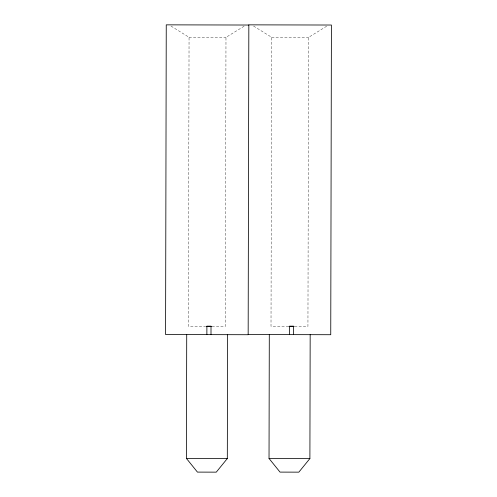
<?xml version="1.0" encoding="UTF-8"?>
<svg xmlns="http://www.w3.org/2000/svg" width="497" height="497" viewBox="0 0 497 497"><rect width="100%" height="100%" fill="white"/><g stroke="black" fill="none" stroke-linecap="round" stroke-linejoin="round"><path stroke-width="0.37" stroke-dasharray="2.48 1.86" d="M170.987 26.061L189.053 37.287L188.425 326.33L205.354 326.367M244.095 26.217L225.98 37.368L225.358 326.411L211.505 326.38M253.569 26.061L271.635 37.287L271.008 326.33L287.937 326.367M326.678 26.217L308.569 37.368L307.941 326.411L294.094 326.38M271.635 37.287L308.569 37.368M189.053 37.287L225.98 37.368"/><path stroke-width="0.75" d="M227.583 334.674L227.315 458.551L216.263 472.15L197.446 472.107L186.45 458.464L186.717 334.587M206.87 334.63L206.889 326.156L211.02 326.162L211.001 334.636M310.171 334.674L309.898 458.551L298.846 472.15L280.028 472.107L269.032 458.464L269.299 334.587M289.459 334.63L289.478 326.156L293.603 326.162L293.584 334.636M248.835 25.03L166.253 24.85L165.582 334.543L248.165 334.717L248.835 24.85L331.418 25.03L330.747 334.717L248.165 334.543M288.707 326.367L294.094 326.38M206.118 326.367L211.505 326.38M269.032 458.464L309.898 458.551M186.45 458.464L227.315 458.551"/></g></svg>
